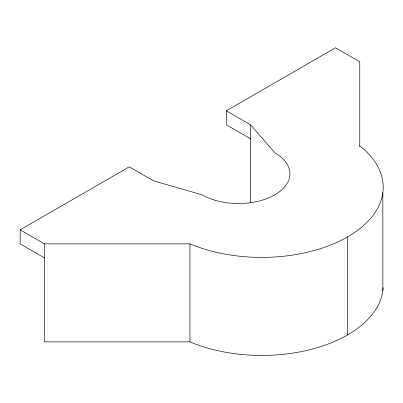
<?xml version="1.0" encoding="UTF-8"?>
<svg xmlns="http://www.w3.org/2000/svg" width="403" height="403" viewBox="0 0 403 403"><rect width="100%" height="100%" fill="white"/><g stroke="black" fill="none" stroke-linecap="round" stroke-linejoin="round"><path stroke-width="0.6" d="M44.406 257.855L20.15 243.85L20.15 229.841L129.308 166.822L153.563 180.826L202.079 194.83A51.458 29.706 0 0 0 274.851 194.83A51.458 29.706 0 0 0 274.851 152.818L250.595 124.809L226.335 110.805L226.335 124.809L250.595 138.813M226.335 110.805L335.492 47.781L359.753 61.785L359.753 146.652M20.15 229.841L44.406 243.85L189.949 243.85A121.494 70.147 0 0 0 347.623 236.843A121.494 70.147 0 0 0 359.753 145.815M383.142 287.611A121.494 70.147 0 0 1 314.869 348.353A121.494 70.147 0 0 1 189.949 341.885L44.406 341.885L44.406 243.85M382.85 192.624L382.85 290.659M347.623 236.843L347.623 334.878M250.595 124.809L250.595 202.774M189.949 243.85L189.949 341.885"/></g></svg>
